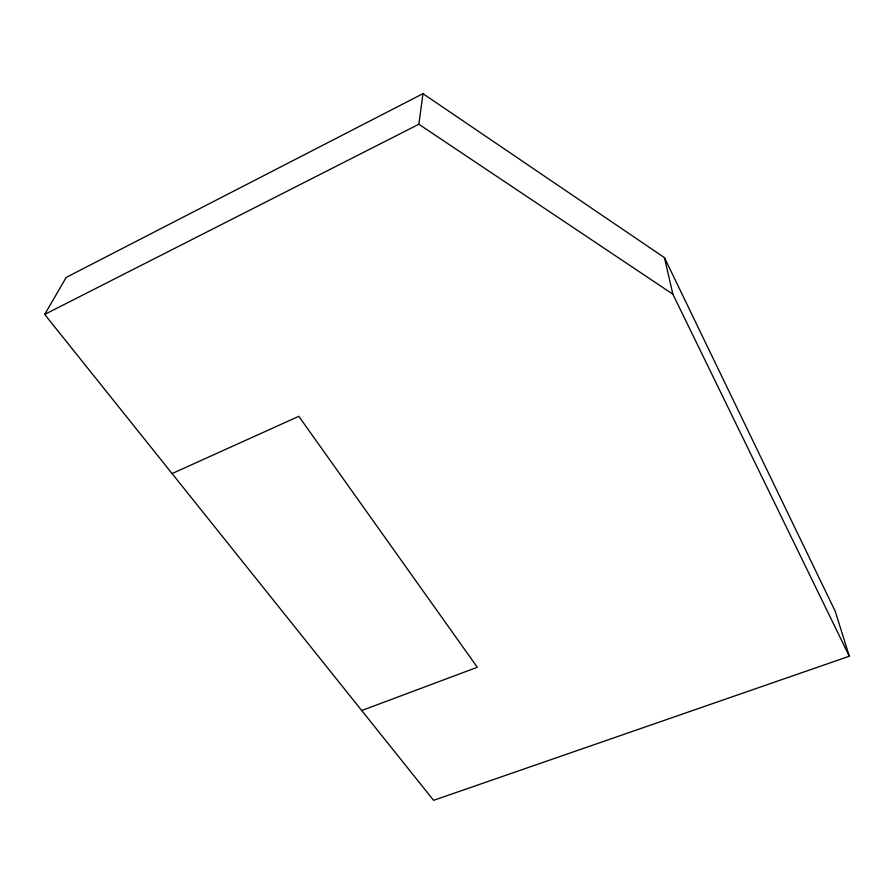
<?xml version="1.0" encoding="UTF-8"?>
<svg xmlns="http://www.w3.org/2000/svg" width="894" height="894" viewBox="0 0 894 894"><rect width="100%" height="100%" fill="white"/><g stroke="black" fill="none" stroke-linecap="round" stroke-linejoin="round"><path stroke-width="1.34" d="M44.7 314.42L418.861 124.244L422.963 93.669L664.454 257.64L835.253 611.351L849.3 656.23L433.601 800.331L44.7 314.42L66.201 277.397L422.963 93.669M172.084 473.574L298.819 416.313L477.307 667.27L361.724 710.529M418.861 124.244L672.869 294.204L849.3 656.23M664.454 257.64L672.869 294.204"/></g></svg>
